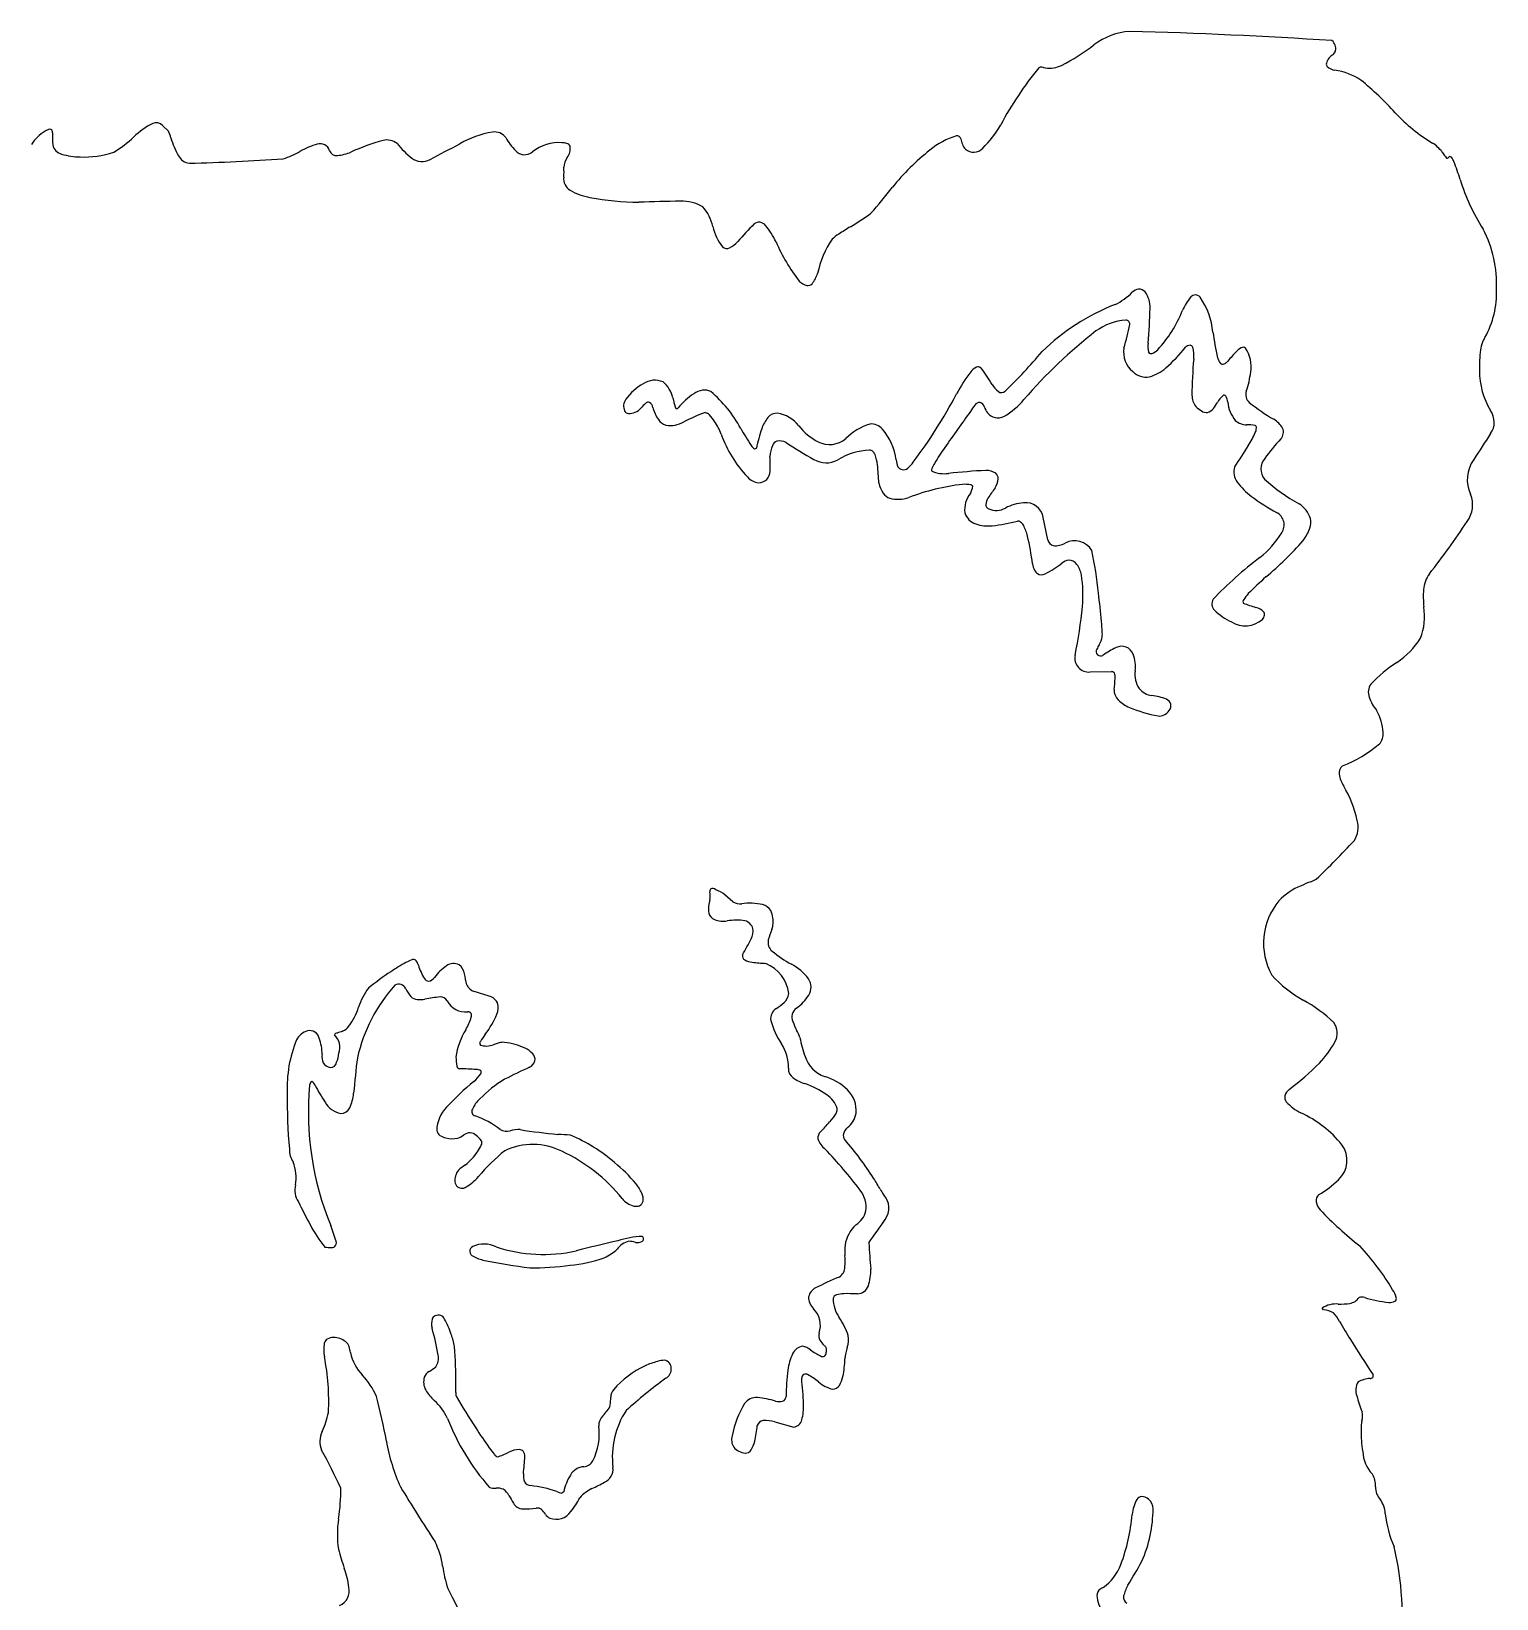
# Model space of a CAD drawing. Extents: x 0 to 13.2, y 0 to 14.7.
# Drawn here: x 6.97 to 13.22, y 7.85 to 14.54 of the extents above; entities that cross this region are included whole.
import ezdxf

# ---------------------------------------------------------------- set-up
doc = ezdxf.new("R2010")
doc.units = 0
doc.layers.add('WHITE', color=7, linetype='CONTINUOUS')

msp = doc.modelspace()

# ---------------------------------------------------------------- linework, layer by layer
at = {"layer": 'WHITE', "linetype": 'CONTINUOUS'}
for p, q in [((11.296773, 14.379919), (11.28053, 14.383828)), ((7.557059, 14.110286), (7.531997, 14.135374)), ((13.027907, 13.99958), (13.018957, 14.001835)), ((9.845905, 12.910901), (9.854544, 12.908425)), ((10.064324, 12.758234), (10.056558, 12.754039)), ((11.306658, 12.367286), (11.287284, 12.463297)), ((11.486988, 11.804377), (11.577911, 11.805574)), ((12.428343, 10.909858), (12.442836, 10.915755)), ((12.442836, 10.915755), (12.451044, 10.920201)), ((9.964108, 10.823523), (9.929859, 10.853375)), ((8.96702, 10.222237), (8.942282, 10.214775)), ((10.39741, 9.911303), (10.375289, 9.885547)), ((8.823498, 9.702566), (8.799242, 9.685103)), ((12.482552, 9.083802), (12.476785, 9.091652)), ((8.782142, 8.731547), (8.782706, 8.765321)), ((10.142167, 8.60689), (10.223599, 8.584115)), ((9.242577, 8.308387), (9.234523, 8.302715))]:
    msp.add_line(p, q, dxfattribs=at)
for centre, radius, start, end in [((11.677496, 14.248822), 0.288193, 94.21819, 127.16746), ((10.990552, -9.397592), 23.943084, 86.342214, 88.406663), ((10.885166, 15.301558), 1.029398, -62.228517, -53.089668), ((12.490197, 14.462045), 0.044474, -11.108428, 51.225186), ((12.507291, 14.459721), 0.027272, -57.651472, -13.236686), ((12.384558, 13.455659), 1.449329, 140.335026, 151.937537), ((11.27756, 14.371445), 0.012735, 76.515205, 132.974175), ((11.313291, 14.495429), 0.116685, -98.138415, -63.799155), ((12.510541, 14.396731), 0.01686, 167.712899, 221.26514), ((12.549942, 14.385385), 0.057836, 140.373795, 165.035238), ((12.544717, 14.442897), 0.074002, -129.276404, -101.284252), ((12.56434, 14.371469), 0.077815, 123.066302, 139.243225), ((12.492716, 14.103084), 0.269862, 56.65049, 82.008063), ((11.786183, 13.282149), 1.351186, 42.138229, 50.75077), ((13.340645, 14.704603), 0.75594, -136.962236, -121.435296), ((7.109922, 13.970295), 0.160197, 119.311876, 148.891653), ((7.067854, 14.057464), 0.063875, 105.626665, 124.6957), ((7.051421, 14.106933), 0.01207, -14.103767, 93.672408), ((7.841593, 14.093184), 0.77854, 179.204623, 183.032312), ((7.641201, 13.846015), 0.333598, 116.89381, 134.016123), ((7.505473, 14.110446), 0.036399, 43.222599, 114.633486), ((7.411056, 14.038475), 0.162708, 15.72367, 26.19017), ((9.013207, 13.678556), 0.434603, 99.894366, 119.400551), ((8.947586, 14.048234), 0.059159, 36.125604, 98.806552), ((10.709929, 14.362), 0.454954, -45.479917, -29.571993), ((7.115259, 14.063621), 0.052421, -167.19214, -104.805538), ((7.050231, 14.467299), 0.52388, -58.52332, -46.718121), ((7.939931, 14.193724), 0.388497, -163.374359, -151.007874), ((8.279897, 13.74798), 0.319761, 106.044711, 120.115076), ((8.203979, 14.016), 0.041213, 15.708, 107.598411), ((8.733093, 13.131685), 0.974623, 105.50584, 114.069611), ((8.488956, 14.006199), 0.066687, 49.971814, 104.249542), ((8.966343, 14.430107), 0.572539, -139.36697, -130.505165), ((2.950672, 24.929908), 12.346215, -62.390425, -61.721144), ((9.266864, 14.244959), 0.316076, -149.199219, -136.528303), ((9.221315, 13.883392), 0.178582, 85.711767, 128.631566), ((9.231646, 13.967508), 0.094016, 75.279337, 88.15759), ((9.251496, 14.039691), 0.019176, 20.543816, 77.838473), ((9.210766, 14.034892), 0.059808, -38.036906, 11.11394), ((11.009573, 13.783377), 0.320683, 106.764758, 129.957704), ((10.918762, 14.073343), 0.017169, 17.044465, 95.639483), ((11.345749, 14.19079), 0.425684, -164.687847, -161.328195), ((10.991654, 14.071054), 0.051892, -161.406926, -134.272631), ((10.990328, 14.072301), 0.051892, -132.262515, -41.945041), ((12.876492, 13.942873), 0.136069, 35.57353, 59.086893), ((7.181235, 14.258931), 0.258479, -107.882791, -90.144617), ((7.195626, 14.414303), 0.414123, -92.081752, -71.974054), ((7.65279, 14.032827), 0.059374, -152.513647, -96.194505), ((7.374946, 24.123985), 10.153814, -88.468155, -86.208368), ((7.934097, 14.346366), 0.371357, -72.397643, -60.056158), ((8.273816, 14.039093), 0.032438, -158.411953, -83.469676), ((8.258288, 14.204962), 0.199026, -84.459153, -67.142698), ((8.637531, 14.053514), 0.072829, -126.24621, -61.346332), ((9.081341, 14.067994), 0.059693, -137.283671, -101.250168), ((9.069076, 14.077892), 0.068446, -89.481448, -53.463415), ((9.311228, 13.95484), 0.068652, 141.004062, 178.770579), ((11.385021, 13.283316), 0.945699, 127.936027, 141.5626), ((13.132556, 14.11123), 0.170572, -148.469768, -137.482515), ((13.008218, 14.008538), 0.012659, -96.285166, -31.973303), ((12.958207, 13.949975), 0.08555, 20.909254, 35.43949), ((11.382163, 13.351705), 1.771326, 18.193173, 20.792777), ((9.29816, 13.907351), 0.055958, 173.277089, 240.464928), ((9.068527, 13.935127), 0.175349, -6.952627, 6.939388), ((13.887399, 14.153818), 0.859346, -163.152074, -147.553252), ((9.399163, 14.07916), 0.255252, -120.249775, -100.105667), ((8.875514, 15.245819), 2.240092, -41.539344, -37.852862), ((9.592413, 15.164051), 1.35722, -100.101141, -91.249817), ((9.792973, 8.089359), 5.722425, 90.516252, 92.305127), ((9.748915, 13.64022), 0.171496, 59.700769, 92.507055), ((9.695215, 13.664139), 0.187285, 12.178508, 41.52117), ((10.079408, 13.747382), 0.205822, -167.732298, -140.888465), ((10.858119, 12.891274), 1.150452, 134.282205, 139.417408), ((10.075697, 13.688351), 0.033732, 36.584965, 128.104955), ((9.86384, 13.506003), 0.313179, 24.984023, 40.274053), ((11.861774, 11.44363), 2.65619, 121.721684, 123.006792), ((9.861398, 14.714814), 1.178248, -59.174266, -54.103935), ((9.889723, 13.724004), 0.126766, -61.592661, -41.689273), ((10.821548, 13.926201), 0.732771, -156.863546, -141.62709), ((10.747776, 13.410728), 0.433021, 146.393545, 167.632265), ((10.514515, 13.508969), 0.19034, 121.576746, 132.008918), ((12.729181, 13.461273), 0.491018, -2.974613, 28.128724), ((9.938098, 13.634458), 0.024988, -137.395299, -61.478662), ((10.207135, 13.538084), 0.122653, -39.7197, -16.389612), ((10.299193, 13.523898), 0.074043, -134.749647, -105.865751), ((10.283704, 13.477051), 0.024835, -101.03578, -44.304753), ((11.70576, 13.379646), 0.058735, 101.95492, 131.734007), ((11.694417, 13.400204), 0.036912, 41.497774, 91.277978), ((12.829503, 13.420754), 0.390325, -29.219236, 2.208044), ((11.938255, 12.493683), 0.942687, 111.46746, 134.12713), ((11.46687, 13.62523), 0.283939, -63.568827, -45.27995), ((11.632104, 13.360639), 0.110415, -2.639502, 35.439256), ((12.107171, 13.244455), 0.248312, 140.217468, 156.155818), ((11.935766, 13.387052), 0.025346, 38.839689, 140.002401), ((11.709337, 13.227743), 0.302153, 4.964188, 35.440342), ((11.656543, 13.055712), 0.249214, 93.872946, 125.497462), ((11.639947, 13.288583), 0.015776, -7.83401, 90.861225), ((9.970282, 13.378249), 1.772266, -5.547042, -0.733736), ((11.401099, 13.53081), 0.513794, -43.311967, -21.220832), ((12.828002, 11.571768), 2.139562, 127.9634, 139.343568), ((10.609906, 13.487551), 1.064835, -16.465949, -10.887015), ((13.241804, 13.420518), 1.242669, -172.293998, -167.168049), ((9.616696, 14.566841), 2.173279, -46.084965, -39.984292), ((11.736224, 13.167745), 0.10668, 170.295406, 230.74727), ((11.835922, 13.192417), 0.102705, 171.872644, 193.899337), ((11.745959, 13.172717), 0.010931, -152.943094, -62.353423), ((11.731347, 13.220079), 0.060345, -70.962669, -43.733425), ((11.352598, 13.615649), 0.688842, -48.38092, -38.294671), ((11.917802, 13.161463), 0.036738, 97.114476, 131.988797), ((11.912022, 13.185006), 0.012971, 18.174843, 84.55633), ((11.786943, 13.152293), 0.142235, -5.434481, 14.977406), ((12.18807, 13.09129), 0.111207, 121.276762, 137.036176), ((12.139041, 13.174509), 0.014686, 48.240139, 126.363488), ((12.033773, 13.1064), 0.139597, -9.437107, 34.497364), ((13.620147, 13.109603), 0.473524, 171.753103, 182.49097), ((13.350528, 13.14745), 0.201268, 161.853577, 171.406192), ((13.214902, 13.192953), 0.058225, 140.210073, 162.837719), ((11.033651, 13.039694), 0.071334, 116.357148, 141.710509), ((11.009559, 13.085623), 0.01952, 46.266266, 112.843983), ((11.695298, 13.231651), 0.174165, -75.024494, -48.760004), ((13.732868, 12.974266), 1.811818, 174.789005, 179.686819), ((12.086384, 13.158295), 0.057874, -166.242157, -138.384174), ((12.052152, 13.129693), 0.013355, -132.575642, -80.589568), ((12.046503, 13.147493), 0.03195, -75.809555, -45.837736), ((13.813456, 11.606054), 2.312975, 137.553604, 138.96485), ((9.630498, 12.9591), 0.089294, 66.264628, 123.387729), ((9.591153, 12.949176), 0.11862, 11.502797, 50.602891), ((11.546139, 12.650597), 0.714783, 142.68509, 151.648887), ((10.492622, 12.699626), 0.664409, 29.848264, 37.027071), ((11.724208, 13.139131), 0.077422, -135.77962, -78.001405), ((11.819806, 13.122499), 0.353829, -19.946553, -6.326124), ((13.473086, 13.087109), 0.326021, 179.663526, 211.045284), ((9.544807, 12.938125), 0.047055, 141.975632, 205.520345), ((9.700321, 12.828057), 0.237536, 120.053933, 144.168845), ((10.384771, 13.148853), 0.699878, -165.433425, -162.217212), ((9.945637, 12.761631), 0.273103, 123.068495, 141.804625), ((9.855477, 12.89881), 0.108953, 101.255938, 122.697549), ((9.843966, 12.954945), 0.051651, 60.08782, 100.886377), ((9.526174, 12.590512), 0.534297, 28.183029, 49.984718), ((9.115241, 13.927356), 2.031071, -37.206451, -27.48358), ((11.16531, 13.089514), 0.113144, -148.446018, -128.03927), ((11.109301, 13.017945), 0.022264, -128.010844, -48.470027), ((12.000585, 12.984479), 0.079509, -179.777097, -142.743306), ((12.131403, 12.895099), 0.11716, 132.075002, 149.892635), ((12.058721, 12.976489), 0.008065, 32.006294, 136.269219), ((11.985876, 12.940139), 0.089442, 9.656547, 27.013108), ((12.1961, 12.987659), 0.04592, 162.074002, 227.814444), ((9.521306, 12.926982), 0.021046, -154.290691, -98.253968), ((9.520367, 12.968472), 0.062352, -91.913666, -64.636766), ((9.526044, 12.970828), 0.062352, -70.287044, -40.508999), ((9.675006, 12.852692), 0.12783, 130.993707, 142.604259), ((9.603138, 12.939748), 0.015249, 69.202955, 141.810537), ((9.589948, 12.92698), 0.032808, 9.947984, 55.454739), ((9.766415, 12.96877), 0.148608, -165.932322, -143.791462), ((9.725214, 12.934307), 0.006927, 173.391177, 326.695951), ((10.084799, 12.246284), 0.706248, 109.770725, 117.875019), ((9.824687, 12.862063), 0.055144, 43.621425, 57.218742), ((10.152683, 12.858153), 0.050091, 88.709997, 141.761317), ((10.12821, 12.761705), 0.148747, 38.555666, 80.089338), ((18.848374, 7.196186), 9.72965, 144.000435, 145.107747), ((11.237412, 12.758005), 0.304216, 142.699395, 148.915631), ((11.015631, 12.928715), 0.024387, 85.000459, 145.980323), ((11.009214, 12.926194), 0.028142, 15.776946, 72.330471), ((11.1127, 12.958156), 0.080179, -162.350314, -142.259809), ((11.094306, 12.946911), 0.058797, -139.952796, -64.578363), ((10.942233, 13.190687), 0.3458, -59.152062, -40.580468), ((12.035183, 13.038139), 0.141219, -133.877683, -121.194063), ((11.983875, 12.949981), 0.039273, -123.777966, -84.175707), ((11.976901, 12.953845), 0.044311, -75.679261, -35.934586), ((11.821036, 13.073812), 0.240983, -37.281554, -29.84946), ((12.214201, 12.966802), 0.140635, -175.244183, -140.338133), ((12.737164, 13.675252), 0.920762, -128.397724, -120.481474), ((13.126556, 12.869574), 0.08341, -35.62738, 36.31735), ((9.700342, 12.916507), 0.064499, -146.580708, -110.677071), ((9.694249, 12.979975), 0.124932, -97.673411, -61.115535), ((9.721301, 12.766843), 0.195692, 32.647322, 42.920399), ((9.68057, 12.732927), 0.248372, 20.052802, 34.166387), ((11.585098, 13.777212), 1.842465, -149.527592, -146.871937), ((10.57988, 12.664693), 0.523973, 160.281267, 169.716283), ((10.242221, 12.785637), 0.165308, 141.227983, 160.255138), ((10.460951, 13.029421), 0.278325, -141.039707, -118.650593), ((10.622926, 12.622036), 0.250919, 107.370449, 135.087581), ((10.554772, 12.802178), 0.059717, 38.813886, 96.496988), ((10.410055, 12.674478), 0.252673, 7.674938, 40.80864), ((12.153541, 12.928734), 0.070273, -132.64214, -89.436944), ((12.159891, 12.705457), 0.153112, 78.386681, 92.118257), ((12.185671, 12.846184), 0.010535, -7.688367, 61.404151), ((12.131435, 12.850499), 0.064929, -23.242692, -5.057868), ((12.208465, 12.783344), 0.116109, 31.336736, 57.93891), ((12.269225, 12.826815), 0.041971, -42.763014, 23.764843), ((10.400814, 12.991753), 0.51697, -160.371243, -136.543518), ((10.100819, 12.807903), 0.069717, -147.342002, -129.410451), ((10.270228, 12.711901), 0.148896, 157.355848, 175.468407), ((10.166068, 12.755368), 0.03603, 113.285677, 157.377735), ((10.163155, 12.734668), 0.054976, 60.363656, 101.893402), ((11.478248, 14.774821), 2.372393, -122.879455, -119.514464), ((10.37541, 12.884193), 0.11, -115.818136, -50.601281), ((18.926302, 8.335565), 8.088486, 146.759318, 147.521281), ((11.818926, 12.98878), 0.406661, -32.659477, -23.768816), ((12.997734, 12.15328), 0.950186, 137.245798, 143.764849), ((21.523651, 7.372923), 9.952818, 146.81192, 147.572805), ((9.704361, 12.688346), 0.418928, -3.79617, 4.836282), ((10.361477, 12.798331), 0.102236, -120.554129, -60.921539), ((10.55557, 12.474552), 0.275337, 91.803562, 121.632672), ((10.548043, 12.731656), 0.018132, 47.916352, 93.59971), ((10.531979, 12.71527), 0.04107, 22.924786, 46.604955), ((10.410353, 12.669054), 0.17116, 6.03609, 21.314301), ((10.737811, 12.711788), 0.077429, -177.361214, -155.453672), ((11.898402, 12.04316), 1.256441, 145.107857, 148.810286), ((12.282759, 12.670551), 0.067944, 139.212473, 220.280896), ((13.240206, 12.624044), 0.145496, 143.837745, 205.25063), ((10.084029, 12.688972), 0.078786, -137.927378, -98.031006), ((10.073775, 12.659559), 0.048606, -90.8879, 1.238158), ((8.836462, 12.518369), 1.752241, 3.003266, 5.52427), ((10.690113, 12.692716), 0.026235, -150.056959, -101.079983), ((10.691562, 12.69239), 0.026235, -104.323872, -46.788995), ((10.611942, 12.784823), 0.148212, -48.822075, -35.294095), ((10.822166, 12.665489), 0.011778, 147.804455, 200.32543), ((10.865444, 12.78112), 0.131471, -114.405517, -82.324397), ((10.986501, 12.595935), 0.190082, 148.999086, 156.488896), ((11.182872, 9.906756), 2.760408, 92.909409, 96.236455), ((11.043611, 12.586444), 0.077166, 57.630795, 90.630459), ((11.066683, 12.63026), 0.028089, -3.552397, 49.502898), ((12.171138, 12.657629), 0.071471, 162.624815, 217.51661), ((10.703244, 12.633063), 0.119167, -168.92613, -146.124534), ((10.653819, 12.602018), 0.060854, -144.454164, -110.547113), ((11.050456, 11.667567), 0.942679, 96.55482, 110.904651), ((10.95299, 12.483072), 0.121436, 78.150683, 94.792062), ((10.912008, 12.603728), 0.074899, -30.532928, -5.972146), ((10.976568, 12.590841), 0.011163, 27.154534, 83.01621), ((11.6208, 12.178868), 0.677147, 142.702764, 147.222792), ((10.997355, 12.637999), 0.097823, -29.934308, -5.561017), ((12.345035, 12.780879), 0.284577, -144.123077, -126.856255), ((12.754551, 13.199946), 0.776455, -132.405984, -119.019654), ((10.667655, 12.69188), 0.151004, -103.477896, -72.089098), ((11.057119, 12.498063), 0.105203, 140.006528, 188.192263), ((11.06175, 12.517896), 0.019693, 177.448824, 249.607931), ((11.10535, 12.511501), 0.063689, 147.781253, 173.444698), ((11.086343, 12.576106), 0.08287, -112.306909, -61.483165), ((11.221118, 12.320959), 0.205693, 94.988212, 117.573236), ((11.211716, 12.449532), 0.076811, 10.323386, 96.340829), ((12.680834, 13.224148), 0.840676, -127.047745, -118.304505), ((12.31532, 12.422212), 0.11691, 18.204394, 57.645588), ((13.000961, 12.516349), 0.116923, -37.195473, 22.970323), ((11.021163, 12.503516), 0.071173, -163.307237, -107.485944), ((11.053244, 12.596203), 0.169238, -108.416511, -84.366673), ((10.998241, 13.103226), 0.679231, -83.947639, -74.738593), ((11.178107, 12.427163), 0.020814, 52.656572, 92.966661), ((11.161401, 12.406731), 0.0472, 30.008379, 51.578909), ((12.255162, 12.431526), 0.059025, -34.465352, 62.713817), ((12.346027, 12.443397), 0.081803, -18.617544, 10.807199), ((10.403921, 14.215594), 3.220203, -38.229063, -33.341832), ((11.033552, 12.33947), 0.191635, 13.399211, 28.305151), ((10.080185, 12.11474), 1.17113, 7.419199, 13.285922), ((11.341668, 12.37747), 0.036462, -163.780846, -108.936334), ((11.939874, 12.624181), 0.428444, -50.794125, -31.845246), ((12.238947, 12.481992), 0.195615, -36.792729, -19.317544), ((11.338669, 12.424496), 0.081992, -96.184518, -59.523877), ((11.420694, 12.278558), 0.08545, 30.926182, 118.246843), ((9.866579, 11.974426), 1.664218, 5.73656, 12.071722), ((11.261354, 13.366494), 1.513219, -49.882571, -41.448019), ((11.340685, 12.279968), 0.100158, -171.963634, -155.428017), ((11.2834, 12.25399), 0.037259, -155.126578, -125.08916), ((11.093728, 12.621128), 0.446569, -63.112834, -52.305243), ((11.408796, 12.215516), 0.067046, 101.626437, 128.800341), ((11.394029, 12.235544), 0.045659, 37.152921, 88.424916), ((11.337734, 12.197048), 0.113827, 10.726844, 35.483135), ((13.243049, 10.930846), 1.70851, 127.174258, 136.153525), ((11.279491, 12.256391), 0.037259, -118.030364, -64.24362), ((10.939495, 12.134646), 0.516879, -5.738584, 9.306585), ((13.112173, 11.210871), 1.328089, 131.25554, 135.715522), ((13.038166, 12.145682), 0.130051, 143.570338, 175.681323), ((7.251814, 11.622183), 4.302021, 5.297993, 6.923585), ((12.048087, 12.09517), 0.041878, 152.698257, 221.401075), ((12.152102, 12.1043), 0.013543, 140.249776, 207.914743), ((12.273415, 12.030209), 0.155561, 136.050958, 147.862807), ((13.345749, 12.125619), 0.438282, 176.094007, 185.802283), ((9.457283, 12.27281), 2.005507, -11.436814, -5.431918), ((12.217417, 12.281809), 0.293661, -133.124579, -115.780483), ((12.285978, 12.441757), 0.373453, -112.987179, -104.284583), ((12.173523, 12.00625), 0.076351, 45.764882, 74.573707), ((12.192334, 12.054222), 0.039313, -42.017423, -11.135323), ((12.212126, 12.048981), 0.018928, -7.137408, 39.239607), ((12.659243, 12.040666), 0.253745, -21.411553, 9.217331), ((10.330966, 11.908604), 1.209576, 3.209559, 5.256202), ((11.413911, 11.966355), 0.125132, -5.401571, 4.570489), ((12.148289, 12.114424), 0.113363, -121.121527, -49.745608), ((11.533517, 11.890852), 0.020776, 149.479617, 220.915462), ((11.594432, 11.869881), 0.084883, 143.703821, 158.200274), ((11.414206, 11.980079), 0.126871, -28.198889, -11.596425), ((11.792958, 11.514301), 0.439561, 116.430462, 124.84295), ((11.621276, 11.86231), 0.051522, 19.453449, 117.726977), ((12.607057, 12.129291), 0.340646, -56.485052, -32.147497), ((11.480883, 11.863195), 0.059134, 168.34189, 275.925457), ((11.532052, 11.900639), 0.027385, -121.320441, -69.091614), ((11.56252, 11.830438), 0.118005, -10.512078, 24.551161), ((13.168714, 11.283092), 0.674986, 123.603609, 135.914016), ((11.577841, 11.787532), 0.018042, 43.866413, 89.777408), ((11.115111, 11.800561), 0.479034, -8.556022, -2.919346), ((11.545443, 11.782861), 0.048545, -7.929776, 20.718106), ((11.787577, 11.794365), 0.109998, 172.402097, 213.558567), ((11.650343, 11.72835), 0.061536, 179.122842, 225.021731), ((11.757778, 11.782576), 0.07893, -141.609592, -95.959683), ((11.72011, 11.458077), 0.247755, 68.098645, 83.167751), ((12.732324, 11.718279), 0.059436, 144.604052, 200.898052), ((12.838563, 11.750359), 0.170314, -161.769283, -139.927146), ((11.716587, 11.797758), 0.157473, -134.177584, -113.333927), ((11.887785, 12.208848), 0.602776, -112.798507, -100.650769), ((11.774388, 11.675329), 0.061109, -62.83224, -35.410517), ((11.801441, 11.659826), 0.03023, -41.181427, 68.491911), ((12.505999, 11.530371), 0.23038, 3.853652, 28.61855), ((11.782793, 11.656322), 0.040379, -99.141016, -61.12753), ((12.36058, 11.922306), 0.556636, -68.614089, -49.756921), ((12.675482, 11.538641), 0.060807, -42.679702, 6.813088), ((12.587349, 11.373347), 0.038801, 127.821943, 188.299289), ((12.667716, 11.384567), 0.119947, -171.938621, -146.17424), ((12.145624, 11.067307), 0.491128, 12.205112, 30.665638), ((12.517817, 11.142172), 0.111656, -31.119867, 15.035506), ((8.664934, 14.824815), 5.438809, -45.882781, -43.449498), ((12.713679, 10.158565), 0.803652, 110.79639, 114.032446), ((10.01163, 10.793377), 0.151673, 164.672399, 186.485639), ((9.881186, 10.867153), 0.016044, 138.976718, 184.177628), ((9.789872, 10.849338), 0.07713, -11.872458, 12.463828), ((9.878669, 10.864819), 0.016044, 40.632981, 126.695075), ((9.860928, 10.776245), 0.103444, 48.213107, 73.189166), ((12.486417, 10.644989), 0.267009, 112.001259, 136.800769), ((9.905735, 10.790657), 0.047068, -162.169667, -115.272963), ((9.99542, 10.881936), 0.066276, -118.192774, -84.933381), ((10.035305, 10.540677), 0.277338, 78.479254, 97.048571), ((10.076743, 10.758329), 0.055869, 30.104068, 75.537535), ((10.025953, 10.740306), 0.109296, -8.461468, 24.916081), ((12.509021, 10.646928), 0.282665, 140.225773, 208.694676), ((9.923094, 10.84422), 0.103165, -111.287446, -80.739471), ((9.978848, 10.522563), 0.223296, 80.578375, 100.09837), ((10.00299, 10.696251), 0.048221, 16.624376, 75.085391), ((9.971993, 10.699652), 0.077899, -25.69124, 7.668158), ((10.798444, 10.45512), 0.714095, 159.485828, 163.171233), ((10.07406, 10.728359), 0.060141, -22.476601, -3.942803), ((8.971106, 11.217907), 1.204971, -30.9624, -27.266111), ((10.16211, 10.651023), 0.048408, 167.063986, 230.242134), ((8.937377, 9.892149), 0.76695, 118.620835, 124.277622), ((8.650127, 10.416599), 0.168991, 109.230424, 118.304494), ((8.603153, 10.55573), 0.0222, 74.437058, 113.032334), ((8.56356, 10.535378), 0.06178, 16.735497, 42.499221), ((10.024281, 10.594171), 0.020267, 169.170574, 242.847382), ((10.056409, 10.654411), 0.088537, -117.861585, -96.784724), ((10.703366, 17.189708), 6.655761, -95.668588, -95.166517), ((10.044439, 10.413903), 0.158691, 6.810209, 67.951175), ((10.468639, 11.019267), 0.527536, -129.772662, -118.967472), ((9.126029, 9.587928), 1.12469, 123.490435, 129.499224), ((8.901331, 10.646522), 0.293832, -161.475432, -149.273394), ((8.669258, 10.509473), 0.024326, -147.468947, -94.876575), ((8.659469, 10.522122), 0.037687, -78.178961, -32.55288), ((8.862442, 10.373178), 0.214165, 123.922765, 143.074393), ((8.773484, 10.507373), 0.053177, 64.367778, 125.080629), ((8.758651, 10.506534), 0.061737, 10.216147, 52.201868), ((5.349674, 9.780852), 3.547067, 11.192638, 11.986044), ((10.104653, 10.354891), 0.23003, 37.631202, 61.858643), ((10.230008, 10.460087), 0.066868, -30.410221, 31.8191), ((12.649293, 10.863443), 0.5242, -137.782559, -119.024438), ((9.039523, 10.004739), 0.694041, 138.120558, 167.151711), ((8.614052, 10.296617), 0.258271, 141.957322, 162.369504), ((8.54007, 10.442766), 0.03064, 20.386167, 124.367931), ((8.698589, 10.514205), 0.143317, -154.912989, -138.668453), ((8.875713, 10.491256), 0.051336, -154.762301, -106.703551), ((8.305434, 8.614777), 1.909885, 70.795012, 73.090112), ((10.139991, 10.440674), 0.062528, -48.020773, -7.307424), ((8.098688, 10.460282), 0.282456, -36.175029, -17.607397), ((8.623623, 10.457864), 0.050335, -130.441808, -96.186089), ((8.630871, 10.534566), 0.127375, -95.70955, -80.938216), ((8.78485, 9.728166), 0.693664, 95.747908, 101.131345), ((8.718464, 10.387878), 0.03062, 26.303975, 95.78279), ((8.825643, 10.445324), 0.091006, -151.175145, -85.013342), ((8.912603, 10.369973), 0.052794, 25.693665, 66.458833), ((8.891676, 10.371659), 0.071707, -22.36475, 17.199232), ((10.1737, 10.325978), 0.049047, 120.149314, 189.381482), ((9.956006, 10.647103), 0.339048, -55.290327, -48.240632), ((10.261777, 10.332793), 0.046291, 125.908879, 205.2832), ((10.12444, 10.527879), 0.192293, -55.03889, -31.908622), ((12.082337, 9.839643), 0.646101, 46.563156, 61.06212), ((8.267334, 10.339159), 0.07485, -64.332436, -37.531283), ((8.56627, 10.42401), 0.296739, -29.397178, -18.091587), ((8.83483, 10.338774), 0.015939, 36.568086, 94.591117), ((8.824877, 10.33907), 0.024545, -17.077136, 22.016949), ((8.591118, 10.503757), 0.399996, -37.542456, -23.482), ((10.453709, 10.407198), 0.340302, -164.801482, -146.248376), ((10.463401, 10.397011), 0.257558, -160.968287, -152.198042), ((12.463889, 10.264756), 0.076605, -29.427555, 35.095073), ((8.5955, 10.032773), 0.532127, 157.632624, 182.636483), ((8.16941, 10.202192), 0.073827, 105.293025, 153.380829), ((8.160281, 10.234466), 0.040288, 10.565795, 104.877431), ((8.00041, 10.168561), 0.212516, 1.163238, 20.174633), ((8.214875, 10.202773), 0.073651, -19.576299, 46.940251), ((8.27531, 10.253921), 0.010492, 80.582173, 165.288917), ((8.382031, 9.98128), 0.301845, 105.817542, 110.35741), ((9.077306, 10.121393), 0.297314, 148.134536, 172.174468), ((8.895278, 10.220588), 0.010952, 134.523841, 224.988328), ((9.174347, 10.063473), 0.330793, 143.546676, 150.094695), ((10.012909, 10.157577), 0.252612, 20.286986, 28.182497), ((10.701013, 10.324002), 0.457999, -170.087869, -159.618212), ((12.210159, 10.391684), 0.360237, -45.144525, -27.182542), ((8.27545, 10.161684), 0.063562, 169.859154, 202.54107), ((8.14991, 10.193316), 0.135218, -23.426844, -6.463319), ((9.237991, 10.184841), 0.455809, -177.111822, -172.258976), ((8.912197, 10.290732), 0.081698, -107.571757, -68.392407), ((8.985335, 10.157915), 0.066879, 85.993953, 105.893609), ((8.958905, 9.947544), 0.278826, 64.788373, 83.595483), ((9.032004, 10.101784), 0.108143, 43.567605, 65.019121), ((9.083766, 10.151154), 0.036611, -7.799336, 43.416917), ((10.027489, 10.121196), 0.172984, -2.287859, 34.080265), ((10.395839, 10.202378), 0.129802, -163.030309, -108.582627), ((8.256508, 10.163599), 0.047664, -146.537933, -101.4387), ((8.248174, 10.142879), 0.026021, -92.464332, -7.335762), ((12.060958, 9.692359), 3.727433, 172.807076, 175.150369), ((8.799639, 10.125389), 0.013443, -171.689078, -90.962352), ((8.722775, 7.460034), 2.65302, 86.815741, 88.344668), ((8.870525, 10.078518), 0.030442, 53.674256, 90.71883), ((8.879377, 10.09673), 0.011144, -34.637282, 34.519967), ((10.481201, 7.093588), 3.326563, 114.58671, 116.623223), ((9.075419, 10.159857), 0.046667, -62.291926, -17.034632), ((10.247905, 10.112911), 0.04759, 178.338589, 236.278311), ((11.631709, 10.963535), 1.173628, -53.166044, -44.816588), ((9.415884, 9.924747), 1.261969, 174.694153, 202.441955), ((8.176056, 10.041876), 0.01674, 114.300027, 181.480175), ((8.152292, 10.028267), 0.033437, 24.455796, 59.690246), ((8.89026, 10.401799), 0.793711, -153.052442, -146.977442), ((9.5721, 9.186285), 1.125748, 129.27359, 137.400453), ((8.758353, 10.177114), 0.156429, -49.726806, -33.666827), ((9.288451, 9.58252), 0.569148, 121.567973, 135.135076), ((10.315064, 10.196959), 0.155054, -127.12295, -107.090168), ((10.16405, 9.723388), 0.342024, 54.131387, 72.043007), ((10.293043, 9.863187), 0.224716, 44.908623, 74.134721), ((10.186024, 9.968752), 2.122457, 178.93246, 185.402324), ((8.31068, 10.019099), 0.099326, -149.876547, -100.897227), ((8.15168, 10.02694), 0.196156, -24.547889, -5.693612), ((8.991502, 9.873646), 0.15334, 133.962986, 154.566008), ((10.309031, 9.913641), 0.103077, 15.883616, 57.475314), ((10.369744, 9.934953), 0.119775, -6.056109, 46.497904), ((12.349414, 9.991098), 0.032788, 170.347803, 216.284638), ((12.371133, 9.980744), 0.056319, 129.51618, 163.653408), ((12.486772, 10.119052), 0.22032, -138.02276, -117.478983), ((8.293155, 9.962059), 0.040514, -91.771138, -24.207675), ((8.846596, 9.845538), 0.145591, 135.119606, 178.321286), ((8.870372, 9.930044), 0.019758, 151.403532, 252.77923), ((8.747238, 9.568761), 0.36194, 51.624895, 71.092376), ((10.369284, 9.938382), 0.039043, -43.913165, 5.098184), ((10.394969, 9.936471), 0.094942, -52.812674, -8.573798), ((12.197807, 9.50155), 0.461735, 38.346029, 66.067972), ((8.731041, 9.853702), 0.030226, -172.587359, -122.175372), ((8.757797, 9.895088), 0.079505, -122.613873, -102.942787), ((8.758315, 9.911761), 0.10085, -71.205176, -54.526545), ((8.846391, 9.788469), 0.050671, 92.97285, 125.675424), ((8.839023, 9.793128), 0.046187, 49.060295, 84.108512), ((8.782122, 9.719229), 0.139402, 37.987457, 51.29718), ((8.998761, 9.899637), 0.054229, -119.650572, -74.128025), ((9.052816, 9.703072), 0.149636, 88.268012, 105.196752), ((9.398403, 11.905411), 2.080912, -99.433406, -94.978029), ((9.138648, 8.339056), 1.495391, 84.913177, 86.964564), ((9.007139, 9.19291), 0.688328, 48.903428, 67.43816), ((10.364071, 9.815651), 0.038228, 133.606898, 184.661706), ((9.974558, 10.204478), 0.512155, -44.841841, -38.515405), ((10.461653, 9.827219), 0.027444, 164.889838, 219.568673), ((10.486534, 9.819804), 0.053402, 129.795211, 164.167252), ((8.176707, 9.768798), 0.103712, 179.929956, 211.565998), ((8.767964, 9.916205), 0.102494, -105.839302, -77.122519), ((8.757998, 9.843754), 0.145226, -36.329844, -23.397697), ((9.482779, 9.14756), 0.786904, 128.607602, 140.112363), ((8.872336, 9.796279), 0.021515, -28.285158, 23.998582), ((9.110755, 9.510054), 0.279063, 63.621278, 115.238922), ((8.928918, 9.104037), 0.723806, 38.963182, 65.006007), ((10.417536, 9.845783), 0.097413, -160.048801, -128.003277), ((9.001655, 8.464747), 1.881386, 36.89623, 43.888225), ((9.365009, 8.873606), 1.425838, 32.777004, 41.037104), ((12.470836, 9.721047), 0.11146, -47.360425, 36.928746), ((7.919105, 9.646327), 0.182453, -9.437849, 21.943035), ((8.638737, 9.926702), 0.290471, -50.500263, -35.574353), ((9.049341, 9.204741), 0.652114, 39.794342, 51.014882), ((8.810175, 9.6338), 0.03211, 175.666379, 220.21603), ((8.861524, 9.631492), 0.083501, 159.3976, 176.750036), ((8.831788, 9.646455), 0.050527, 130.100657, 163.417649), ((8.698523, 9.811592), 0.240782, -57.69266, -41.454304), ((9.585081, 9.027318), 1.157635, 29.55655, 32.277215), ((12.268083, 9.919337), 0.394949, -60.729262, -45.208094), ((8.17832, 9.593516), 0.082473, 163.883542, 215.897803), ((8.809333, 9.634757), 0.03211, -137.508233, -56.166044), ((9.560785, 9.610841), 0.086253, -143.205904, -102.5436), ((9.397035, 9.497645), 0.197512, 25.061305, 39.064428), ((9.524665, 9.556301), 0.057059, -8.771545, 25.994056), ((10.417416, 9.522072), 0.114468, -8.348117, 39.103138), ((10.798897, 9.709412), 0.234754, -151.766736, -145.300446), ((10.545883, 9.518192), 0.083168, -36.31306, 43.816021), ((12.48511, 9.549715), 0.034674, 133.622886, 188.016247), ((9.6042, 10.24407), 1.64821, -154.909897, -150.995775), ((9.551302, 9.569288), 0.043633, -102.239585, -70.606861), ((9.554915, 9.552379), 0.026575, -65.842502, -10.359086), ((10.434747, 9.529479), 0.098887, -57.287438, -14.061433), ((12.510798, 9.553217), 0.0606, -172.092609, -134.644386), ((13.632351, 10.616135), 1.605778, -136.466091, -128.324418), ((8.618905, 9.680681), 0.513532, -152.668115, -140.144934), ((7.299505, 9.080802), 1.016685, 16.884436, 20.869941), ((10.583454, 9.340132), 0.142625, 131.9082, 171.998685), ((6.467531, 12.307608), 5.024153, -35.784547, -34.40259), ((8.252117, 9.369471), 0.021301, -49.977781, 18.102467), ((8.90252, 9.248164), 0.11625, 63.418959, 114.466404), ((13.308344, -6.941938), 16.765025, 103.221937, 103.850642), ((9.540081, 9.294214), 0.084376, 103.752001, 145.419176), ((9.594337, 8.996944), 0.400308, 92.504722, 107.526149), ((9.513497, 9.239992), 0.136335, 75.140502, 87.256331), ((9.557553, 9.400268), 0.029915, -107.695678, -54.00706), ((9.572407, 9.38676), 0.011039, -75.700562, 66.311151), ((10.636568, 9.333912), 0.196092, 172.359341, 185.170678), ((18.952259, 9.928597), 8.427573, -176.1981, -175.429423), ((8.248698, 9.476128), 0.126837, -100.914424, -89.162553), ((8.25041, 9.382015), 0.032711, -89.751239, -61.903778), ((8.864718, 9.333679), 0.02278, 117.007183, 247.793789), ((8.938699, 9.464137), 0.172592, -118.589267, -101.411718), ((9.570302, 12.660101), 3.430366, -101.190748, -97.911078), ((9.154637, 9.960124), 0.640078, -108.216976, -77.338471), ((9.218213, 9.850018), 0.578505, -84.914233, -70.039078), ((9.315857, 9.519239), 0.235215, -64.881996, -48.85779), ((10.096013, 9.288494), 0.346374, -3.466329, 4.594589), ((11.80031, 8.58215), 1.139646, 31.040971, 42.793802), ((9.094468, 10.61004), 1.347663, -89.84305, -82.53764), ((10.389632, 9.268161), 0.052125, -58.458249, -0.670341), ((10.363659, 9.247717), 0.188057, -19.069537, 2.838073), ((10.343721, 9.125495), 0.058973, 117.660849, 165.978692), ((11.178127, 7.42715), 1.951204, 112.962735, 116.21034), ((10.49318, 9.2031), 0.051067, -88.00596, -19.235766), ((12.699781, 9.113125), 0.095595, 14.594659, 36.367662), ((10.360202, 9.140059), 0.073698, -179.785546, -135.89653), ((10.410969, 9.128303), 0.019953, 105.290376, 169.79695), ((10.530696, 9.131736), 0.139364, 179.958411, 215.092319), ((10.439054, 9.044799), 0.108027, 91.378908, 107.980209), ((10.452216, 8.07127), 1.081639, 87.735355, 90.834937), ((12.536223, 8.999003), 0.110076, 85.326326, 122.68157), ((12.553151, 9.39104), 0.282439, -91.614788, -81.550704), ((12.585237, 9.170015), 0.059103, -80.835318, -34.728812), ((12.645356, 9.101377), 0.036823, 70.753068, 108.270521), ((12.836776, 9.76318), 0.652164, -105.956256, -96.751691), ((12.765248, 9.162365), 0.047108, -96.269674, -63.064002), ((12.776661, 9.133118), 0.016159, -52.096805, 14.681166), ((8.758732, 9.024364), 0.079784, 165.132163, 193.166513), ((8.702999, 9.036875), 0.022814, 113.061276, 159.577704), ((8.71107, 9.009858), 0.050931, 80.723267, 109.507729), ((8.704457, 9.030068), 0.033512, 24.918421, 63.747094), ((8.383687, 8.853864), 0.399422, 18.285759, 28.457006), ((10.236624, 9.017633), 0.100263, -19.067384, 45.193329), ((10.158464, 8.872708), 0.314127, 18.776001, 34.718296), ((12.464341, 8.939179), 0.145765, 65.274743, 82.82302), ((12.392004, 8.955095), 0.177029, 26.710911, 41.147799), ((16.281951, 11.231746), 4.330537, -149.51283, -148.327128), ((8.250873, 8.933304), 0.030454, 122.566055, 163.95671), ((8.262423, 8.907422), 0.058634, 91.064181, 118.460194), ((8.262551, 8.886767), 0.079288, 50.878654, 90.87988), ((7.550581, 8.683517), 1.175614, 10.161501, 15.930586), ((8.449525, 8.864736), 0.333657, 10.765532, 20.060569), ((10.36785, 8.97364), 0.038156, 162.869412, 209.748773), ((10.356133, 8.957655), 0.101042, -19.210507, 9.203127), ((17.014237, 11.694065), 5.196513, -148.228329, -146.252877), ((8.375986, 8.91454), 0.156755, 170.014637, 191.234452), ((8.285121, 8.913385), 0.044403, 18.071678, 51.801319), ((8.202208, 8.886252), 0.131642, 6.634804, 18.103948), ((8.532604, 8.947109), 0.204788, -167.120648, -136.55383), ((8.643661, 8.878765), 0.065236, -35.655105, 10.740889), ((6.866898, 8.782365), 1.915884, -0.509728, 4.33132), ((10.431407, 8.796812), 0.235043, 154.908495, 172.552992), ((10.267984, 8.875186), 0.053833, 96.692325, 156.692583), ((10.243337, 8.847068), 0.083628, 52.001925, 77.307993), ((10.463559, 9.146228), 0.287893, -125.881651, -115.947587), ((10.442706, 9.024708), 0.128688, -147.046684, -134.672727), ((10.346401, 8.900041), 0.015443, -124.779555, 5.969856), ((10.324604, 8.900423), 0.042862, 31.413348, 49.867999), ((10.316881, 8.910988), 0.045841, -11.757661, 14.883539), ((10.647395, 8.856716), 0.207215, 160.932664, 174.811367), ((7.273911, 8.696144), 0.96675, -2.950775, 11.204843), ((8.585608, 8.968836), 0.169539, -60.502514, -49.074771), ((9.745799, 8.498694), 0.379796, 114.35707, 139.835414), ((9.731082, 8.534967), 0.340686, 105.009427, 114.618162), ((9.67836, 8.740964), 0.128086, 92.723138, 106.09444), ((9.667213, 8.83592), 0.033372, -3.277255, 81.27611), ((9.659794, 8.829401), 0.040996, -64.553106, 6.457969), ((11.130445, 8.707674), 0.939741, 172.688063, 179.587369), ((10.079648, 8.876222), 0.361382, -12.156131, -0.1215), ((8.154107, 8.589985), 0.315596, 23.282476, 43.264107), ((8.716101, 8.776664), 0.070897, 163.355834, 209.237532), ((8.691284, 8.781023), 0.045965, 118.876586, 159.698318), ((11.269039, 6.668634), 2.653976, 126.849511, 131.551689), ((10.27998, 8.790483), 0.02287, 127.10037, 176.413104), ((8.17933, 8.582341), 2.088368, 2.733741, 5.75947), ((10.273313, 8.7895), 0.020503, 63.162597, 110.345646), ((10.141886, 8.54631), 0.296927, 50.917549, 61.71892), ((10.422421, 8.883803), 0.141996, -131.098134, -103.074577), ((10.389297, 8.778485), 0.033012, -88.260588, -30.630822), ((10.313737, 8.825063), 0.121771, -31.374629, -11.818367), ((12.690315, 8.741163), 0.070537, 150.047569, 200.248809), ((12.690089, 8.665045), 0.126898, 94.087621, 118.674156), ((12.68246, 8.803166), 0.011631, -96.994282, 20.576145), ((6.419953, 8.163889), 2.097665, 9.869334, 15.224185), ((8.840244, 8.854051), 0.217133, -148.943419, -133.554004), ((8.549738, 8.533291), 0.215755, 23.87798, 49.229938), ((8.828374, 8.72943), 0.04628, 177.378535, 197.713636), ((11.164643, 10.0897), 2.748624, -149.999051, -146.700646), ((9.245365, 8.707564), 0.197567, -8.596711, 1.01859), ((9.495579, 8.709356), 0.052707, 139.398812, 178.130128), ((10.063483, 8.649806), 0.060546, 85.378908, 145.233416), ((10.000151, 8.166085), 0.548328, 74.574923, 82.854181), ((10.160934, 8.760641), 0.067649, -102.758524, -77.099016), ((10.168524, 8.715629), 0.022237, -70.249821, -3.06072), ((13.017039, 8.807668), 0.403284, -166.971099, -156.834751), ((7.879941, 8.718563), 0.366616, -24.85681, -11.355551), ((9.448825, 8.591279), 0.056654, 133.680342, 182.813596), ((8.887836, 9.10528), 0.704341, -42.189899, -39.86361), ((9.380807, 8.693129), 0.061778, -39.510994, -14.145135), ((9.815819, 8.455677), 0.366025, 147.050556, 186.868316), ((10.345631, 8.476826), 0.391416, 147.98505, 169.671699), ((10.040503, 8.673194), 0.224988, -15.116774, 2.229145), ((12.590124, 8.631614), 0.058784, -19.717343, 17.226384), ((8.302148, 8.52231), 0.098976, 154.797826, 201.879584), ((9.679632, 8.986816), 1.001922, -158.562434, -138.898423), ((10.687016, 9.754173), 2.165284, -147.182644, -144.466562), ((9.141328, 8.555628), 0.253055, -27.117546, 7.463453), ((9.587471, 8.636535), 0.48282, -13.575286, -5.526019), ((10.093999, 8.585038), 0.026429, 91.475647, 169.090777), ((10.103696, 8.458977), 0.152834, 75.420757, 93.893442), ((10.220051, 8.622427), 0.038476, -84.708602, -11.858939), ((13.143493, 8.563736), 0.501493, 179.126131, 189.725412), ((12.86555, 8.572895), 0.223497, 169.980257, 180.387261), ((9.289427, 8.663798), 0.815029, -170.083051, -155.714661), ((9.288797, 8.756791), 0.447792, -144.342643, -139.809648), ((10.016954, 8.530294), 0.05882, 163.497558, 212.984443), ((10.023175, 8.54546), 0.072895, -139.658205, -95.516865), ((9.935771, 8.552249), 0.124468, -31.805577, -13.493792), ((6.056592, 7.295869), 2.460389, 24.686663, 28.913145), ((8.977308, 8.490342), 0.03798, -143.62675, -117.851575), ((8.873402, 8.73508), 0.29135, -72.798518, -62.356168), ((9.056914, 8.379087), 0.109182, 91.791181, 116.275184), ((9.052172, 8.464424), 0.023828, 42.946909, 86.802991), ((9.039393, 8.457955), 0.037799, 1.167876, 36.916212), ((6.553522, 8.643897), 2.530447, -5.87776, -4.196503), ((9.324389, 8.462332), 0.047593, -85.447586, -27.601245), ((10.017655, 8.500462), 0.027599, -93.089955, -30.029809), ((12.802632, 8.488143), 0.153696, -176.597415, -136.989087), ((9.146467, 8.379085), 0.076014, 175.716631, 201.629249), ((9.453906, 8.263617), 0.216019, 147.607132, 168.038868), ((9.333046, 8.34417), 0.070887, 93.946354, 150.251393), ((9.390105, 8.405263), 0.062668, -65.262524, 6.08349), ((12.603475, 8.332511), 0.100542, -1.766452, 30.342071), ((7.520785, 8.314209), 0.771385, -9.042747, 0.687423), ((14.359171, 11.837869), 6.789841, -148.879313, -146.547707), ((8.948641, 8.379367), 0.056556, -115.112752, -83.854053), ((8.961112, 8.262403), 0.061071, 66.893104, 96.030834), ((8.943714, 8.256431), 0.074652, 28.80499, 56.350553), ((10.120569, 8.920812), 1.276793, -150.516028, -148.817629), ((9.103094, 8.364619), 0.030469, -153.589574, -93.768545), ((9.04209, 7.810068), 0.527458, 71.14585, 83.577439), ((9.266533, 8.451144), 0.151841, -110.827856, -102.169657), ((9.427044, 8.184216), 0.151574, 114.975065, 139.488249), ((8.706382, 9.697142), 1.52423, -64.480601, -62.239628), ((12.779661, 8.326062), 0.075766, 177.46558, 223.117119), ((9.069033, 8.280964), 0.045985, -152.505514, -91.187625), ((9.069105, 8.742583), 0.507594, -90.115674, -83.638529), ((9.129886, 8.208714), 0.029748, 52.404434, 98.777511), ((9.077408, 8.157019), 0.103213, 32.363542, 46.821052), ((9.210561, 8.266538), 0.075985, -111.005458, -34.639707), ((8.990434, 8.450151), 0.36239, -38.745025, -27.524736), ((11.852563, 8.188151), 0.188206, 152.255236, 173.050933), ((11.708334, 8.261734), 0.02638, 94.716438, 147.862673), ((11.702537, 8.233504), 0.054642, 51.59676, 86.193171), ((11.202222, 8.236346), 0.553096, -23.984648, -0.046723), ((11.696506, 8.233097), 0.058878, 2.724382, 47.239856), ((12.637197, 8.211064), 0.107668, 1.91108, 35.952054), ((8.692215, 8.127347), 0.414856, 170.898524, 188.907519), ((9.20235, 8.235854), 0.044522, -148.011222, -115.300205), ((10.88303, 8.275187), 0.785344, -20.635436, -4.69378), ((13.248192, 8.274903), 0.506979, -173.174944, -156.554125), ((8.375413, 7.939105), 0.354784, 8.511468, 26.069841), ((9.160736, 8.284919), 0.905946, -165.827807, -160.429228), ((11.645203, 7.79515), 1.171343, 5.511757, 13.731005), ((7.937655, 7.848272), 0.392743, 7.593614, 19.822436), ((9.199159, 8.051262), 0.476616, -172.81089, -160.97344), ((11.426319, 8.067651), 0.20379, -55.407898, -19.8611), ((9.78356, 9.066274), 2.194149, -31.807898, -28.73201), ((8.259755, 7.886077), 0.068662, -66.713199, 11.845616), ((28.01384, 17.436499), 21.498222, -153.654285, -151.847947), ((11.561407, 7.863155), 0.045462, 146.26145, 188.039784), ((11.574816, 7.826785), 0.080124, 114.164291, 129.731404), ((11.78027, 7.830691), 0.153956, 149.081193, 167.548322), ((9.229203, 7.59814), 3.595276, -2.201819, 4.938706), ((11.638259, 7.872706), 0.122902, -172.562098, -152.598481), ((11.657991, 7.857363), 0.028804, 166.910002, 238.232131)]:
    msp.add_arc(centre, radius, start, end, dxfattribs=at)

doc.saveas('drawing.dxf')
